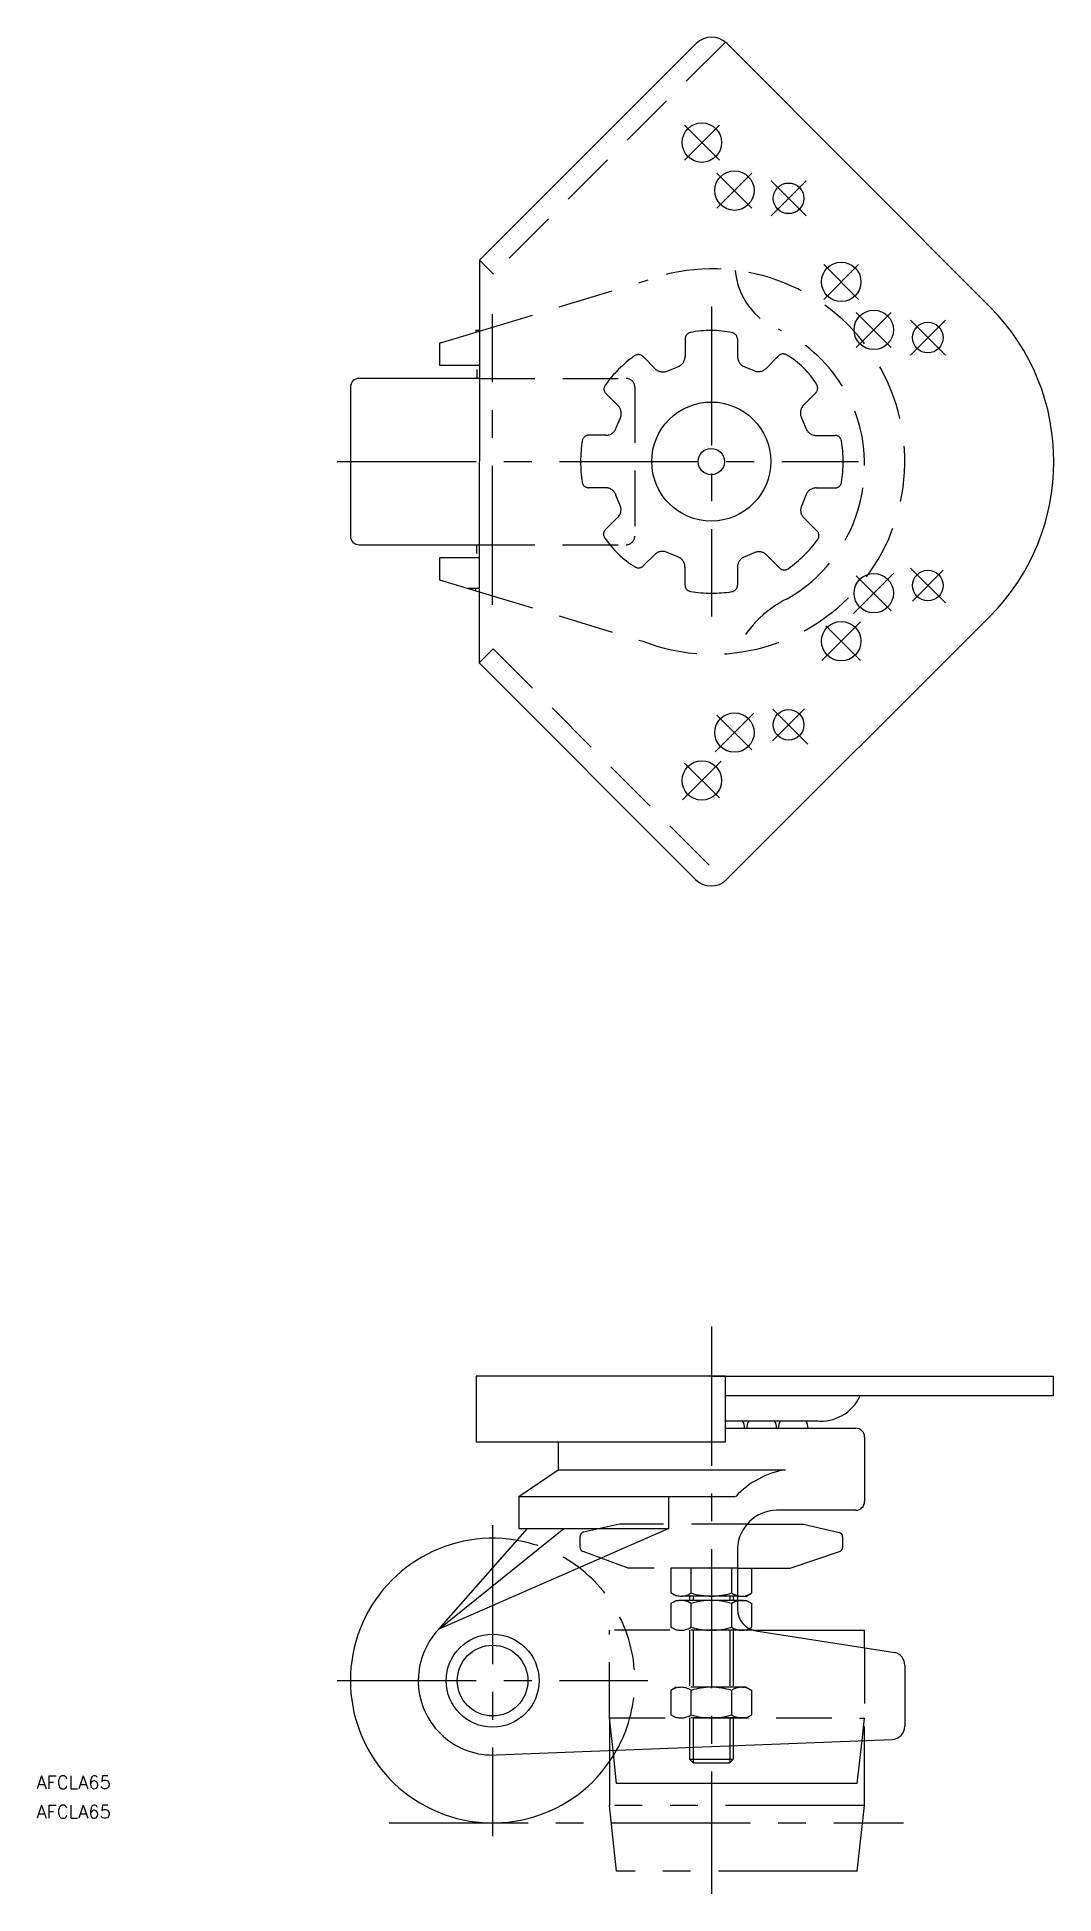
# Model space of a CAD drawing. Extents: x -104 to 128, y -49 to 375.
import ezdxf

# ---------------------------------------------------------------- set-up
doc = ezdxf.new("R2010")
doc.units = 0
for name, pattern in [('CENTER', [50.8, 31.75, -6.35, 6.35, -6.35]), ('DASHED', [19.05, 12.7, -6.35]), ('PHANTOM', [63.5, 31.75, -6.35, 6.35, -6.35, 6.35, -6.35])]:
    doc.linetypes.add(name, pattern=pattern)
doc.layers.get('0').update_dxf_attribs({"linetype": 'CONTINUOUS'})
doc.layers.add('CENTER', color=1, linetype='CENTER')
doc.styles.get("Standard").update_dxf_attribs({"font": 'txt.shx', "height": 3, "bigfont": 'bigfont.shx'})

# ---------------------------------------------------------------- blocks, each defined once
blk = doc.blocks.new('*U28')
at = {"color": 7, "linetype": 'CONTINUOUS'}
blk.add_text('AFCLA65', height=3, dxfattribs=at).set_placement((-104.23, -24.73))
blk = doc.blocks.new('*U29')
at = {"color": 7, "linetype": 'CONTINUOUS'}
blk.add_text('AFCLA65', height=3, dxfattribs=at).set_placement((-104.23, -31.45))

msp = doc.modelspace()

# ---------------------------------------------------------------- linework, layer by layer
at = {"color": 7, "linetype": 'CONTINUOUS'}
for p, q in [((46.51, 373.85), (-3.01, 324.38)), ((113.65, 313.71), (53.59, 373.85)), ((-3.01, 324.38), (-3.07, 232.46)), ((-12.11, 305.39), (-3.02, 308.16)), ((-12.11, 305.39), (-12.11, 300.39)), ((-3.86, 308.39), (-3.02, 308.38)), ((-3.86, 308.39), (-3.86, 307.91)), ((-3.03, 297.38), (-30.5, 297.39)), ((-12.11, 300.39), (-3.03, 300.38)), ((-3.61, 299.39), (-3.61, 297.39)), ((-32.5, 295.39), (-32.5, 261.39)), ((-30.5, 259.39), (-3.05, 259.38)), ((-3.62, 257.39), (-3.62, 259.39)), ((-3.05, 256.38), (-12.16, 256.39)), ((-12.16, 256.39), (-12.16, 251.39)), ((-12.16, 251.39), (-3.06, 248.63)), ((-3.06, 249.38), (-5.56, 249.39)), ((-3.87, 248.87), (-3.87, 249.39)), ((53.47, 182.93), (113.61, 243)), ((-3.07, 232.46), (46.4, 182.93)), ((-3.72, 69.5), (-3.72, 54.5)), ((53.2, 69.5), (-3.72, 69.5)), ((50, 69.5), (2.5, 69.5)), ((50, 69.5), (128.08, 69.5)), ((53.2, 54.5), (53.2, 69.5)), ((128.08, 69.5), (128.08, 65)), ((128.08, 65), (53.2, 65)), ((97.5, 65), (94.98, 65)), ((53.2, 59.32), (74.33, 59.31)), ((53.2, 57.62), (83, 57.62)), ((85, 55.63), (85, 40.91)), ((-3.72, 54.5), (53.2, 54.5)), ((15, 54.5), (15, 48.15)), ((6, 42.07), (15, 48.15)), ((15, 48.15), (66.95, 48.15)), ((6, 42.07), (6, 34.72)), ((6, 42.07), (55.55, 42.07)), ((40.27, 34.72), (40.27, 42.07)), ((83, 38.9), (64.92, 38.9)), ((-12.28, 11.76), (7.94, 34.72)), ((40.27, 34.72), (-12.28, 11.76)), ((-12.28, 11.76), (16.31, 34.72)), ((6, 34.72), (40.27, 34.72)), ((58.12, 35.71), (71.02, 35.71)), ((71.02, 35.71), (79.22, 33.83)), ((20, 31.19), (20, 31.19)), ((55.95, 30.24), (55.95, 16.31)), ((80, 32.85), (80, 30.43)), ((55.95, 25.7), (68, 25.7)), ((59.24, 20.02), (59.24, 25.7)), ((68, 25.7), (79.31, 29.48)), ((55.95, 19.3), (58, 19.3)), ((55.95, 18.31), (58, 18.31)), ((58, 19.3), (59.24, 20.02)), ((58, 18.31), (59.24, 17.59)), ((59.24, 12.22), (59.24, 17.59)), ((58.7, 11.91), (59.24, 12.22)), ((59.58, 11.5), (85, 11.5)), ((60.18, 11.37), (91.94, 6.41)), ((85, 7.49), (85, 11.5)), ((94.2, 3.5), (94.2, -10.43)), ((0.88, -16.98), (91.32, -13.43)), ((28.35, -23.49), (27.52, -15.93)), ((45, -15.25), (45, -17.97)), ((55, -14.86), (55, -17.97)), ((83.35, -23.49), (84.43, -13.7)), ((45, -17.97), (55, -17.97)), ((45.81, -18.78), (45, -17.97)), ((45.81, -18.78), (54.19, -18.78)), ((54.19, -18.78), (55, -17.97)), ((83.35, -23.49), (28.35, -23.49))]:
    msp.add_line(p, q, dxfattribs=at)
at = {"color": 3, "linetype": 'DASHED'}
for p, q in [((53.23, 374.2), (0.17, 321.2)), ((0.17, 321.2), (-3.01, 324.38)), ((-3.02, 308.16), (35.57, 319.89)), ((43.98, 306.37), (43.98, 302.39)), ((55.98, 306.32), (55.98, 302.35)), ((37.18, 299.58), (34.38, 302.38)), ((62.53, 299.67), (65.32, 302.51)), ((-3.03, 297.38), (30.5, 297.38)), ((40.02, 299.09), (42.3, 300.03)), ((57.64, 299.99), (59.68, 299.15)), ((28.68, 291.11), (25.89, 293.9)), ((32.5, 295.38), (32.5, 261.38)), ((71.06, 291.23), (73.87, 294.1)), ((70.6, 288.39), (71.58, 286.04)), ((25.9, 284.4), (21.98, 284.41)), ((28.25, 286.06), (29.17, 288.26)), ((73.94, 284.37), (78.24, 284.37)), ((25.85, 272.4), (21.95, 272.41)), ((73.97, 272.37), (78.25, 272.37)), ((29.11, 268.51), (28.2, 270.73)), ((71.61, 270.7), (70.64, 268.37)), ((28.6, 265.66), (25.78, 262.89)), ((71.13, 265.51), (74.14, 262.52)), ((-3.05, 259.38), (30.5, 259.38)), ((37.06, 257.15), (34.41, 254.54)), ((42.3, 256.63), (39.9, 257.62)), ((59.77, 257.55), (57.63, 256.66)), ((62.61, 257.06), (65.61, 254.07)), ((43.97, 254.27), (43.97, 250.21)), ((55.97, 254.31), (55.97, 250.16)), ((-3.06, 248.63), (34.33, 237.35)), ((-3.07, 232.46), (0.12, 235.64)), ((0.12, 235.64), (53.12, 182.57)), ((29, 35.71), (20.78, 33.89)), ((58.12, 35.71), (29, 35.71)), ((20, 30.41), (20, 32.91)), ((31, 25.7), (20.66, 29.47)), ((55.95, 25.7), (31, 25.7)), ((50, 25.7), (40.76, 25.7)), ((40.76, 25.7), (40.76, 20.02)), ((45.38, 20.02), (45.38, 25.7)), ((54.62, 25.7), (54.62, 20.02)), ((42, 19.3), (40.76, 20.02)), ((42, 18.31), (40.76, 17.59)), ((40.76, 17.59), (40.76, 12.22)), ((55.95, 19.3), (42, 19.3)), ((55.95, 18.31), (42, 18.31)), ((45, 19.3), (45, 18.31)), ((45.38, 12.22), (45.38, 17.59)), ((45.81, 19.3), (45.81, 18.31)), ((54.19, 19.3), (54.19, 18.31)), ((54.62, 17.59), (54.62, 12.22)), ((55, 19.3), (55, 18.31)), ((59.58, 11.5), (26.7, 11.5)), ((26.7, -8.49), (26.7, 11.5)), ((42, 11.5), (40.76, 12.22)), ((58, 11.5), (42, 11.5)), ((45, 11.5), (45, -1.53)), ((45.81, 11.5), (45.81, -1.53)), ((54.19, 11.5), (54.19, -1.53)), ((55, 11.5), (55, -1.53)), ((58, 11.5), (58.7, 11.91)), ((85, 7.49), (85, -8.54)), ((41.98, -1.53), (40.75, -2.24)), ((40.75, -2.24), (40.75, -7.81)), ((57.98, -1.53), (41.98, -1.53)), ((45.37, -7.81), (45.37, -2.24)), ((54.6, -2.24), (54.6, -7.81)), ((57.98, -1.53), (59.22, -2.24)), ((59.22, -7.81), (59.22, -2.24)), ((41.98, -8.53), (40.75, -7.81)), ((57.98, -8.53), (59.22, -7.81)), ((26.7, -8.51), (85, -8.54)), ((27.52, -15.93), (26.7, -8.51)), ((57.98, -8.53), (41.98, -8.53)), ((45, -8.53), (45, -15.25)), ((45.81, -8.53), (45.81, -15.22)), ((54.19, -8.53), (54.19, -14.89)), ((55, -8.53), (55, -14.86)), ((84.43, -13.7), (85, -8.54))]:
    msp.add_line(p, q, dxfattribs=at)
at = {"color": 1, "linetype": 'CENTER'}
msp.add_line((0, 245.7), (0, 312.08), dxfattribs=at)
at = {"color": 3, "linetype": 'PHANTOM'}
for p, q in [((26.7, -8.51), (26.7, -28.49)), ((85, -28.49), (85, -10.5)), ((85, -28.49), (26.7, -28.49)), ((28.35, -43.49), (26.7, -28.49)), ((83.35, -43.49), (85, -28.49)), ((83.35, -43.49), (28.35, -43.49))]:
    msp.add_line(p, q, dxfattribs=at)
at = {"color": 3, "linetype": 'CONTINUOUS'}
for p, q in [((45.81, -15.22), (45.81, -18.78)), ((54.19, -14.89), (54.19, -18.78))]:
    msp.add_line(p, q, dxfattribs=at)
at = {"color": 7, "linetype": 'CONTINUOUS'}
for centre, radius in [((47.83, 351.22), 4.5), ((55.26, 340.26), 4.5), ((67.64, 338.5), 3.5), ((79.67, 319.42), 4.5), ((87.1, 308.46), 4.5), ((99.48, 306.7), 3.5), ((49.97, 278.39), 13.6), ((49.97, 278.39), 3), ((87.1, 248.32), 4.5), ((99.48, 250.08), 3.5), ((79.67, 237.36), 4.5), ((55.26, 216.51), 4.5), ((67.64, 218.27), 3.5), ((47.83, 205.56), 4.5), ((0, 0), 10.62), ((0, 0), 8.07)]:
    msp.add_circle(centre, radius, dxfattribs=at)
for centre, radius, start, end in [((50.05, 370.31), 5, 44.9663, 134.9663), ((78.28, 278.37), 50, 314.9663, 44.9663), ((-30.5, 295.39), 2, 89.9906, 179.9906), ((-30.5, 261.39), 2, 179.9906, 269.9906), ((49.94, 186.47), 5, 224.9663, 314.9663), ((75.06, 69.1), 9.83, 263.7757, 335.3974), ((54.19, 57.62), 3.4, 0, 30), ((61.49, 57.62), 3.4, 150, 180), ((61.49, 57.62), 3.4, 0, 30), ((68.7, 57.62), 3.4, 150, 180), ((68.7, 57.62), 3.4, 0, 30), ((83, 55.63), 2, 0, 90), ((70.43, 27.92), 20.53, 99.7596, 136.4251), ((65.05, 29.79), 9.11, 90.8259, 177.175), ((83, 40.91), 2, 270, 0), ((0, 0), 32.5, 80.6699, 330.7087), ((79, 32.85), 1, 0, 77.1279), ((79, 30.43), 1, 288.4302, 0), ((56.93, 23.39), 4.09, 256.1601, 295.6158), ((56.93, 14.22), 4.09, 64.3842, 103.8399), ((60.95, 16.31), 5, 180, 261.1105), ((0, 0), 17, 136.2521, 228.3283), ((91.2, 3.5), 3, 0, 75.8089), ((0, 0), 17, 228.3283, 272.9666), ((91.2, -10.43), 3, 272.2447, 0)]:
    msp.add_arc(centre, radius, start, end, dxfattribs=at)
at = {"color": 3, "linetype": 'DASHED'}
for centre, radius, start, end in [((50.2, 278.39), 44, 248.8561, 109.4143), ((71.32, 323.31), 15.9, 184.5526, 247.7499), ((45.48, 306.37), 1.5, 102.0588, 179.9909), ((49.87, 285.79), 22.54, 77.3553, 102.0588), ((54.48, 306.32), 1.5, 359.9909, 77.3553), ((51.13, 277.83), 33.87, 359.3967, 65.2639), ((49.36, 278.93), 29.05, 125.6267, 144.428), ((33.32, 301.32), 1.5, 45.0049, 125.6267), ((41.48, 302.39), 2.5, 289.3171, 359.9909), ((58.48, 302.35), 2.5, 179.9909, 250.3746), ((66.39, 301.47), 1.5, 60.3838, 135.6103), ((57.76, 286.29), 18.96, 30.5093, 60.3838), ((30.5, 295.38), 2, 359.9906, 89.9906), ((38.95, 301.35), 2.5, 225.0049, 295.4694), ((60.74, 301.42), 2.5, 244.8708, 315.6103), ((26.95, 294.96), 1.5, 144.428, 225.0049), ((72.8, 295.15), 1.5, 315.6103, 30.5093), ((26.91, 289.34), 2.5, 334.4119, 45.0049), ((72.84, 289.48), 2.5, 135.6103, 205.9281), ((21.98, 282.91), 1.5, 89.9648, 170.7578), ((25.9, 286.9), 2.5, 269.9648, 340.3495), ((73.94, 286.87), 2.5, 199.5801, 269.9648), ((78.24, 282.87), 1.5, 9.1717, 89.9648), ((50.11, 278.33), 30, 170.7578, 188.9273), ((50.11, 278.33), 30, 351.0022, 9.1717), ((50.14, 277.39), 34.86, 299.5398, 0.1285), ((21.95, 273.91), 1.5, 188.9273, 269.9648), ((25.84, 269.9), 2.5, 19.292, 89.9648), ((73.97, 269.87), 2.5, 89.9648, 160.6375), ((78.25, 273.87), 1.5, 269.9648, 351.0022), ((26.85, 267.44), 2.5, 314.5345, 25.2663), ((72.9, 267.28), 2.5, 154.333, 225.1459), ((26.84, 261.82), 1.5, 134.5345, 214.2547), ((44.53, 273.87), 22.91, 214.2547, 238.5309), ((30.5, 261.38), 2, 269.9906, 359.9906), ((50.11, 278.33), 30, 305.5394, 323.7096), ((73.08, 261.46), 1.5, 323.7096, 45.1459), ((33.36, 255.61), 1.5, 238.5309, 314.5345), ((38.82, 255.37), 2.5, 64.209, 134.5345), ((41.47, 254.27), 2.5, 359.9909, 70.6647), ((58.47, 254.31), 2.5, 109.6073, 179.9909), ((60.85, 255.29), 2.5, 45.1459, 115.39), ((45.47, 250.21), 1.5, 179.9909, 260.6359), ((66.67, 255.14), 1.5, 225.1459, 305.5394), ((66.67, 255.14), 1.5, 225.1459, 305.5394), ((50.11, 278.33), 30, 260.6359, 278.8055), ((54.47, 250.16), 1.5, 278.8055, 359.9909), ((78.74, 224.21), 25.56, 116.5371, 155.6879), ((0, 0), 32.5, 330.7087, 80.1425), ((21, 32.91), 1, 102.4578, 180), ((21, 30.41), 1, 180, 250.0188), ((43.07, 23.39), 4.09, 244.3842, 304.3842), ((43.07, 14.22), 4.09, 55.6158, 115.6158), ((50, 34.59), 15.29, 252.412, 287.588), ((50, 3.02), 15.29, 72.412, 107.588), ((56.93, 23.39), 4.09, 235.6158, 256.1601), ((56.93, 14.22), 4.09, 103.8399, 124.3842), ((43.07, 15.59), 4.09, 244.3842, 304.3842), ((50, 26.79), 15.29, 252.412, 287.588), ((56.93, 15.59), 4.09, 235.6158, 295.6158), ((43.06, -5.62), 4.09, 55.6158, 115.6158), ((49.98, -16.81), 15.29, 72.412, 107.588), ((56.91, -5.62), 4.09, 64.3842, 124.3842), ((43.06, -4.44), 4.09, 244.3842, 304.3842), ((49.98, 6.76), 15.29, 252.412, 287.588), ((56.91, -4.44), 4.09, 235.6158, 295.6158)]:
    msp.add_arc(centre, radius, start, end, dxfattribs=at)
at = {"layer": 'CENTER', "color": 1, "linetype": 'CENTER'}
for p, q in [((43.84, 347.23), (51.83, 355.21)), ((51.83, 347.23), (43.84, 355.21)), ((51.27, 336.27), (59.26, 344.25)), ((59.26, 336.27), (51.27, 344.25)), ((63.64, 334.51), (71.63, 342.49)), ((71.63, 334.51), (63.64, 342.49)), ((75.67, 315.43), (83.66, 323.41)), ((83.66, 315.43), (75.67, 323.41)), ((50, 313.78), (49.99, 243)), ((83.1, 304.47), (91.1, 312.45)), ((91.1, 304.47), (83.1, 312.45)), ((95.48, 302.71), (103.47, 310.69)), ((103.47, 302.71), (95.48, 310.69)), ((-35.5, 278.39), (83.59, 278.38)), ((82.5, 243.72), (91.7, 252.91)), ((91.1, 244.32), (83.1, 252.31)), ((103.47, 246.09), (95.48, 254.07)), ((95.94, 246.54), (103.01, 253.61)), ((75.26, 232.96), (84.07, 241.76)), ((84.11, 232.93), (76.12, 240.91)), ((50.86, 212.11), (59.67, 220.91)), ((59.26, 212.52), (51.27, 220.5)), ((63.98, 214.62), (71.3, 221.93)), ((72.07, 213.84), (64.08, 221.82)), ((43.42, 201.16), (52.24, 209.96)), ((51.83, 201.57), (43.84, 209.55)), ((50, 80.83), (50, -48.7)), ((0, 35.5), (0, -35.5)), ((-35.5, 0), (35.5, 0)), ((-23.64, -32.49), (93.89, -32.49))]:
    msp.add_line(p, q, dxfattribs=at)

# ---------------------------------------------------------------- block references
at = {"color": 7, "linetype": 'CONTINUOUS'}
for name in ['*U28', '*U29']:
    msp.add_blockref(name, (0, 0), dxfattribs=at)

doc.saveas('drawing.dxf')
